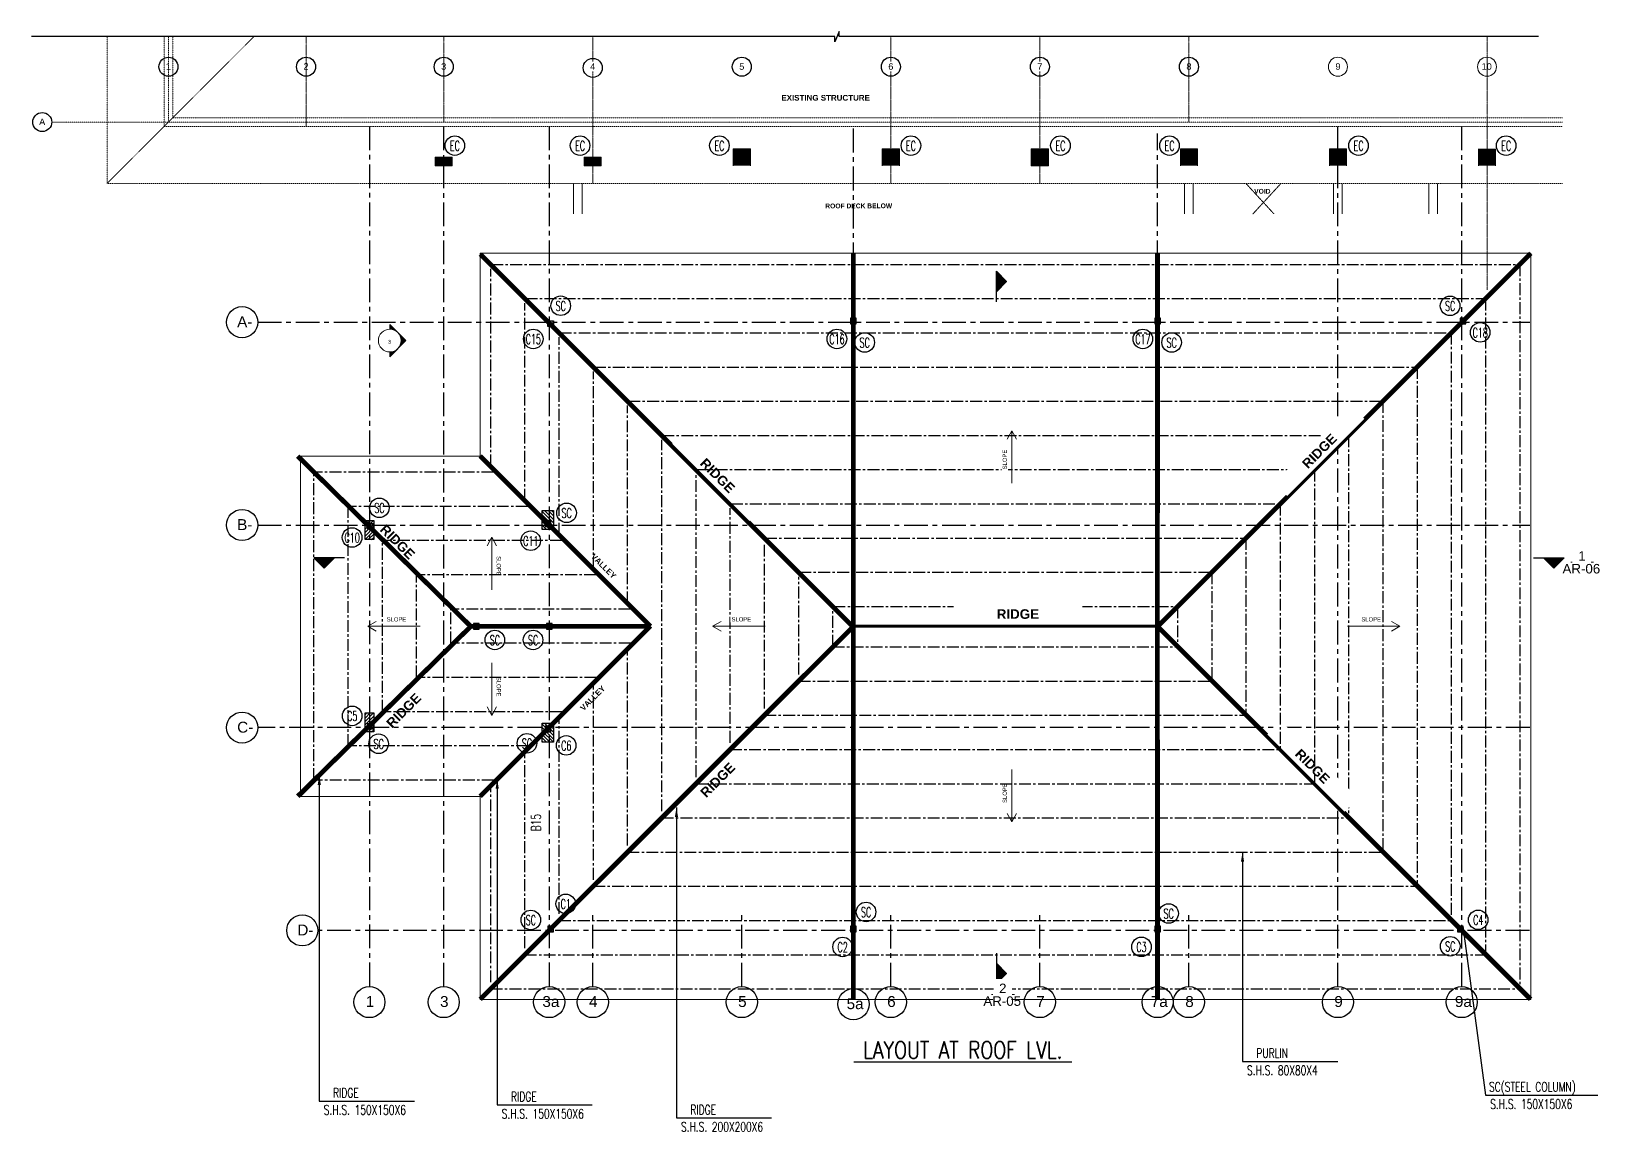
# Model space of a CAD drawing. Header units: millimetres. Extents: x 2659630 to 6742168, y -2425387 to -732288.
# Drawn here: x 3543377 to 3584625, y -1145138 to -1116192 of the extents above; entities that cross this region are included whole.
import ezdxf
from ezdxf.enums import TextEntityAlignment as Align

# ---------------------------------------------------------------- set-up
doc = ezdxf.new("R2010")
doc.units = ezdxf.units.MM
for name, pattern in [('CENTER', [2, 1.25, -0.25, 0.25, -0.25]), ('DASHED', [0.75, 0.5, -0.25]), ('Grid Line', [22.225, 12.7, -3.175, 3.175, -3.175]), ('Hidden', [7.14375, 4.7625, -2.38125])]:
    doc.linetypes.add(name, pattern=pattern)
for name, color, linetype, lineweight in [('A-AREA-IDEN', 2, 'Continuous', 9), ('A-DETL-THIN', 151, 'Continuous', 18), ('A-hatch', 253, 'Continuous', 0), ('A-OVERHEAD LINE', 31, 'Continuous', 9), ('A-RCC', 2, 'Continuous', 0), ('A-ROOF', 6, 'Continuous', 0), ('A-STRUCTURE ABOVE', 251, 'DASHED', 0), ('A-WALL', 113, 'Continuous', 9), ('G-ANNO-SYMB', 111, 'Continuous', 9), ('G-ANNO-TEXT', 231, 'Continuous', 9), ('S-GRID', 1, 'Continuous', 9), ('S-GRID-IDEN', 1, 'Continuous', 9)]:
    doc.layers.add(name, color=color, linetype=linetype, lineweight=lineweight)
for name, color, linetype in [('A-LINE 08', 8, 'Continuous'), ('S-BEAM NO', 3, 'Continuous'), ('S-BRECK LINE', 8, 'Continuous'), ('S-COLUMN', 1, 'Continuous'), ('S-COLUMN CIRCLE', 9, 'Continuous'), ('S-COLUMN HATCH', 8, 'Continuous'), ('S-COLUMN NO', 2, 'Continuous'), ('S-GRIDE CIRCLE', 8, 'Continuous'), ('S-GRIDE LINE', 8, 'CENTER'), ('S-GRIDE NO', 1, 'Continuous'), ('S-SECTION MARK', 1, 'Continuous'), ('S-TITIL', 6, 'Continuous')]:
    doc.layers.add(name, color=color, linetype=linetype)
doc.styles.add('Arial', font='arial.ttf', dxfattribs={"height": 123})
doc.styles.add('Arial_1', font='arial.ttf', dxfattribs={"height": 98.353293})
doc.styles.add('Arial_2', font='arial.ttf', dxfattribs={"height": 121.981135})
doc.styles.add('Arial_4', font='arial.ttf', dxfattribs={"height": 73.76497})
doc.styles.add('Arial_B', font='arialbd.ttf', dxfattribs={"height": 125.853552})
doc.styles.add('ROMANS', font='r.shx', dxfattribs={"width": 0.7})
doc.dimstyles.new('dim100', dxfattribs={"dimtxt": 250, "dimasz": 250, "dimexe": 200, "dimexo": 200, "dimgap": 100, "dimtad": 1, "dimdec": 0, "dimrnd": 1, "dimzin": 0, "dimdsep": 46, "dimtxsty": 'ROMANS', "dimcen": 0, "dimclrd": 5, "dimclre": 5, "dimclrt": 4, "dimadec": 0, "dimazin": 0, "dimtfac": 1, "dimtdec": 0, "dimtix": 1, "dimtofl": 0, "dimtmove": 2, "dimatfit": 3, "dimfxl": 1, "dimtolj": 1, "dimtzin": 0, "dimlwd": -1, "dimlwe": -1, "dimarcsym": 0})
pattern_1 = [(45, (3566922.528, -1215578.047), (15.2387667, -15.2387667), [])]
pattern_2 = [(315, (3566922.528, -1048172.942), (15.2387667, 15.2387667), [])]
pattern_3 = [(225, (3658021.036, -1128205.395), (15.2387667, -15.2387667), [])]
pattern_4 = [(315, (3476478.53, -1128205.395), (-15.2387667, -15.2387667), [])]

# ---------------------------------------------------------------- blocks, each defined once
blk = doc.blocks.new('Section - M_Section Head - Filled-1049-GROUND FLOOR PLAN-01')
at = {"layer": 'G-ANNO-SYMB'}
h = blk.add_hatch(color=256, dxfattribs=at)
edge = h.paths.add_edge_path(flags=0)
edge.add_line((-6, 8.49), (-6, 6))
edge.add_arc((-6, 0), 6, 90, 135)
edge.add_line((-10.24, 4.24), (-6, 8.49))
h = blk.add_hatch(color=256, dxfattribs=at)
edge = h.paths.add_edge_path(flags=0)
edge.add_line((-6, 8.49), (-1.76, 4.24))
edge.add_arc((-6, 0), 6, 45, 90)
edge.add_line((-6, 6), (-6, 8.49))
h = blk.add_hatch(color=256, dxfattribs=at)
edge = h.paths.add_edge_path(flags=0)
edge.add_line((-14.49, 0), (-10.24, 4.24))
edge.add_arc((-6, 0), 6, 135, 180)
edge.add_line((-12, 0), (-14.49, 0))
h = blk.add_hatch(color=256, dxfattribs=at)
edge = h.paths.add_edge_path(flags=0)
edge.add_line((2.49, 0), (0, 0))
edge.add_arc((-6, 0), 6, 360, 405)
edge.add_line((-1.76, 4.24), (2.49, 0))
for p, q in [((-6, 8.49), (-14.49, 0)), ((-6, 8.49), (-10.24, 4.24)), ((-6, 8.49), (2.49, 0)), ((-6, 6), (-6, 8.49)), ((-6, 8.49), (-6, 6)), ((-1.76, 4.24), (-6, 8.49)), ((-10.24, 4.24), (-14.49, 0)), ((-12, 0), (-14.49, 0)), ((-14.49, 0), (-12, 0)), ((2.49, 0), (-1.76, 4.24)), ((0, 0), (2.49, 0)), ((0, 0), (2.49, 0))]:
    blk.add_line(p, q, dxfattribs=at)
for start, end in [(360, 180), (135, 180), (180, 360), (90, 135), (45, 90), (360, 45)]:
    blk.add_arc((-6, 0), 6, start, end, dxfattribs=at)
blk = doc.blocks.new('Grid - M_Grid Head - Circle_02-314212-GROUND FLOOR PLAN_01')
at = {"layer": 'A-LINE 08'}
blk.add_circle((0, 0), 5, dxfattribs=at)

msp = doc.modelspace()

# ---------------------------------------------------------------- hatches: boundary and pattern name
at = {"layer": 'A-hatch', "true_color": 0x939598}
h = msp.add_hatch(dxfattribs=at)
h.set_pattern_fill('ANSI31', color=252, scale=5, angle=359.9997012)
h.set_pattern_definition([(44.99970117, (-4765437.322, -3231074.555), (-11.225261605, 11.225378697), [])])
h.paths.add_polyline_path([(3553997.428, -1119729.456), (3554447.428, -1119729.454), (3554447.429, -1119499.416), (3553997.429, -1119499.413)])
h = msp.add_hatch(dxfattribs=at)
h.set_pattern_fill('ANSI31', color=252, scale=5, angle=359.9997012)
h.set_pattern_definition([(44.99970117, (-4761517.336, -3231074.576), (-11.225261605, 11.225378697), [])])
h.paths.add_polyline_path([(3557917.413, -1119729.476), (3558367.413, -1119729.474), (3558367.414, -1119499.436), (3557917.414, -1119499.434)])
at = {"layer": 'S-COLUMN HATCH', "true_color": 0x939598}
h = msp.add_hatch(dxfattribs=at)
h.set_pattern_fill('ANSI31', color=252, scale=20, angle=270)
h.set_pattern_definition([(315, (2682182.355, -4779610.916), (44.9012806, 44.9012806), [])])
h.paths.add_polyline_path([(3556812.497, -1129294.192), (3556812.497, -1128794.193), (3557112.499, -1128794.193), (3557112.499, -1129294.192)])
h = msp.add_hatch(dxfattribs=at)
h.set_pattern_fill('ANSI31', color=252, scale=20, angle=180)
h.set_pattern_definition([(225, (-86010.536, -259364), (44.9012806, -44.9012806), [])])
h.paths.add_polyline_path([(3552152.499, -1129064.192), (3552382.486, -1129064.192), (3552382.479, -1129564.19), (3552152.493, -1129564.19)])
h = msp.add_hatch(dxfattribs=at)
h.set_pattern_fill('ANSI31', color=252, scale=20, angle=180)
h.set_pattern_definition([(225, (-86010.52, -264424), (44.9012806, -44.9012806), [])])
h.paths.add_polyline_path([(3552152.516, -1134124.193), (3552382.502, -1134124.193), (3552382.496, -1134624.19), (3552152.509, -1134624.19)])
h = msp.add_hatch(dxfattribs=at)
h.set_pattern_fill('ANSI31', color=252, scale=20, angle=270)
h.set_pattern_definition([(315, (2682182.37, -4785210.91), (44.9012806, 44.9012806), [])])
h.paths.add_polyline_path([(3556812.51, -1134894.186), (3556812.51, -1134394.187), (3557112.512, -1134394.187), (3557112.512, -1134894.186)])
at = {"layer": 'S-SECTION MARK', "ltscale": 5}
h = msp.add_hatch(dxfattribs=at)
h.set_pattern_fill('ANSI31', color=256, scale=172.406964, angle=270, style=0)
h.set_pattern_definition(pattern_2)
h.paths.add_polyline_path([(3569028.635, -1122770.083), (3568761.506, -1122498.217), (3568761.506, -1123041.948)])
h = msp.add_hatch(dxfattribs=at)
h.set_pattern_fill('ANSI31', color=256, scale=172.406964, angle=270, style=0)
h.set_pattern_definition(pattern_2)
h.paths.add_polyline_path([(3569028.635, -1122770.083), (3568761.506, -1122498.217), (3568761.506, -1123041.948)])
h = msp.add_hatch(dxfattribs=at)
h.set_pattern_fill('ANSI31', color=256, scale=172.406964, angle=270, style=0)
h.set_pattern_definition(pattern_2)
h.paths.add_polyline_path([(3569028.635, -1122770.083), (3568761.506, -1122498.217), (3568761.506, -1123041.948)])
h = msp.add_hatch(dxfattribs=at)
h.set_pattern_fill('ANSI31', color=256, scale=172.406964, angle=360, style=0)
h.set_pattern_definition(pattern_4)
h.paths.add_polyline_path([(3551075.67, -1130311.502), (3550803.805, -1130044.373), (3551347.535, -1130044.373)])
h = msp.add_hatch(dxfattribs=at)
h.set_pattern_fill('ANSI31', color=256, scale=172.406964, angle=360, style=0)
h.set_pattern_definition(pattern_4)
h.paths.add_polyline_path([(3551075.67, -1130311.502), (3550803.805, -1130044.373), (3551347.535, -1130044.373)])
h = msp.add_hatch(dxfattribs=at)
h.set_pattern_fill('ANSI31', color=256, scale=172.406964, angle=360, style=0)
h.set_pattern_definition(pattern_4)
h.paths.add_polyline_path([(3551075.67, -1130311.502), (3550803.805, -1130044.373), (3551347.535, -1130044.373)])
h = msp.add_hatch(dxfattribs=at)
h.set_pattern_fill('ANSI31', color=256, scale=172.406964, angle=180, style=0)
h.set_pattern_definition(pattern_3)
h.paths.add_polyline_path([(3583423.896, -1130311.502), (3583695.761, -1130044.373), (3583152.03, -1130044.373)])
h = msp.add_hatch(dxfattribs=at)
h.set_pattern_fill('ANSI31', color=256, scale=172.406964, angle=180, style=0)
h.set_pattern_definition(pattern_3)
h.paths.add_polyline_path([(3583423.896, -1130311.502), (3583695.761, -1130044.373), (3583152.03, -1130044.373)])
h = msp.add_hatch(dxfattribs=at)
h.set_pattern_fill('ANSI31', color=256, scale=172.406964, angle=180, style=0)
h.set_pattern_definition(pattern_3)
h.paths.add_polyline_path([(3583423.896, -1130311.502), (3583695.761, -1130044.373), (3583152.03, -1130044.373)])
h = msp.add_hatch(dxfattribs=at)
h.set_pattern_fill('ANSI31', color=256, scale=172.406964, angle=90, style=0)
h.set_pattern_definition(pattern_1)
h.paths.add_polyline_path([(3569028.635, -1140980.907), (3568761.506, -1141252.772), (3568761.506, -1140709.041)])
h = msp.add_hatch(dxfattribs=at)
h.set_pattern_fill('ANSI31', color=256, scale=172.406964, angle=90, style=0)
h.set_pattern_definition(pattern_1)
h.paths.add_polyline_path([(3569028.635, -1140980.907), (3568761.506, -1141252.772), (3568761.506, -1140709.041)])
h = msp.add_hatch(dxfattribs=at)
h.set_pattern_fill('ANSI31', color=256, scale=172.406964, angle=90, style=0)
h.set_pattern_definition(pattern_1)
h.paths.add_polyline_path([(3569028.635, -1140980.907), (3568761.506, -1141252.772), (3568761.506, -1140709.041)])

# ---------------------------------------------------------------- linework, layer by layer
at = {"layer": 'A-DETL-THIN'}
for p, q in [((3552223.61, -1131844.192), (3553603.61, -1131844.192)), ((3561294.791, -1131844.192), (3562674.791, -1131844.192)), ((3569162.549, -1136988.483), (3569162.549, -1135608.483))]:
    msp.add_line(p, q, dxfattribs=at)
for points in [[(3569286.175, -1126922.928), (3569162.549, -1126699.9), (3569038.923, -1126922.928)], [(3555362.722, -1129723.117), (3555486.349, -1129500.089), (3555609.975, -1129723.117)], [(3552446.638, -1131967.818), (3552223.61, -1131844.192), (3552446.638, -1131720.565)], [(3561517.819, -1131967.818), (3561294.791, -1131844.192), (3561517.819, -1131720.565)], [(3579148.922, -1131967.818), (3579371.95, -1131844.192), (3579148.922, -1131720.565)], [(3555362.722, -1133965.269), (3555486.349, -1134188.297), (3555609.975, -1133965.269)], [(3569286.175, -1136765.455), (3569162.549, -1136988.483), (3569038.923, -1136765.455)]]:
    msp.add_lwpolyline(points, dxfattribs=at)
at = {"layer": 'A-hatch', "color": 252, "true_color": 0x939598}
for points in [[(3561837.504, -1119729.415), (3561837.504, -1119279.415), (3562287.428, -1119729.417)], [(3562287.428, -1119729.417), (3561837.504, -1119279.415), (3562287.428, -1119279.417)], [(3565757.504, -1119729.435), (3565757.504, -1119279.435), (3566207.428, -1119729.437)], [(3566207.428, -1119729.437), (3565757.504, -1119279.435), (3566207.428, -1119279.437)], [(3569677.504, -1119729.456), (3569677.504, -1119279.455), (3570127.428, -1119729.458)], [(3570127.428, -1119729.458), (3569677.504, -1119279.455), (3570127.428, -1119279.458)], [(3573597.504, -1119729.476), (3573597.504, -1119279.476), (3574047.428, -1119729.478)], [(3574047.428, -1119729.478), (3573597.504, -1119279.476), (3574047.428, -1119279.478)], [(3577517.43, -1119729.496), (3577517.428, -1119729.496), (3577517.43, -1119279.496)], [(3577517.43, -1119729.496), (3577517.43, -1119279.496), (3577517.502, -1119729.496)], [(3577517.502, -1119729.496), (3577517.43, -1119279.496), (3577517.502, -1119279.496)], [(3577517.502, -1119729.496), (3577517.502, -1119279.496), (3577517.504, -1119729.496)], [(3577517.504, -1119729.496), (3577517.502, -1119279.496), (3577517.504, -1119279.496)], [(3577517.504, -1119729.496), (3577517.504, -1119279.496), (3577967.428, -1119729.499)], [(3577967.428, -1119729.499), (3577517.504, -1119279.496), (3577967.428, -1119279.499)], [(3577967.428, -1119729.499), (3577967.428, -1119279.499), (3577967.43, -1119279.499)], [(3581437.43, -1119729.517), (3581437.428, -1119729.517), (3581437.43, -1119279.521)], [(3581437.43, -1119729.517), (3581437.43, -1119279.521), (3581437.502, -1119729.517)], [(3581437.502, -1119729.517), (3581437.43, -1119279.521), (3581437.502, -1119279.521)], [(3581437.502, -1119729.517), (3581437.502, -1119279.521), (3581437.504, -1119729.517)], [(3581437.504, -1119729.517), (3581437.502, -1119279.521), (3581437.504, -1119279.521)], [(3581437.504, -1119729.517), (3581437.504, -1119279.521), (3581887.428, -1119729.519)], [(3581887.428, -1119729.519), (3581437.504, -1119279.521), (3581887.428, -1119279.523)], [(3581887.428, -1119729.519), (3581887.428, -1119279.523), (3581887.43, -1119279.523)]]:
    msp.add_solid(points, dxfattribs=at)
at = {"layer": 'A-OVERHEAD LINE', "linetype": 'Hidden'}
for p, q in [((3575321.275, -1120193.601), (3576058.975, -1120993.304)), ((3575505.994, -1120993.304), (3576243.706, -1120193.605))]:
    msp.add_line(p, q, dxfattribs=at)
at = {"layer": 'A-RCC'}
for p, q in [((3561837.43, -1119279.415), (3561837.428, -1119729.416)), ((3562287.43, -1119279.417), (3561837.43, -1119279.415)), ((3562287.428, -1119729.418), (3562287.43, -1119279.417)), ((3565757.43, -1119279.435), (3565757.428, -1119729.435)), ((3566207.43, -1119279.437), (3565757.43, -1119279.435)), ((3566207.428, -1119729.437), (3566207.43, -1119279.437)), ((3573597.43, -1119279.476), (3573597.428, -1119729.57)), ((3573597.43, -1119279.476), (3573597.428, -1119729.476)), ((3574047.43, -1119279.478), (3573597.43, -1119279.476)), ((3574047.43, -1119279.478), (3573597.43, -1119279.476)), ((3574047.428, -1119729.478), (3574047.43, -1119279.478)), ((3574047.428, -1119729.478), (3574047.43, -1119279.478)), ((3577517.43, -1119279.496), (3577517.428, -1119729.496)), ((3577967.43, -1119279.499), (3577517.43, -1119279.496)), ((3577967.428, -1119729.499), (3577967.43, -1119279.499)), ((3581437.428, -1119729.517), (3581437.43, -1119279.521)), ((3581887.43, -1119279.523), (3581887.428, -1119729.519)), ((3553997.414, -1119499.379), (3553997.413, -1119729.379)), ((3553997.413, -1119729.379), (3554447.413, -1119729.382)), ((3554447.414, -1119499.382), (3553997.414, -1119499.379)), ((3553997.429, -1119499.374), (3553997.428, -1119729.374)), ((3553997.428, -1119729.374), (3554447.428, -1119729.376)), ((3554447.429, -1119499.376), (3553997.429, -1119499.374)), ((3554447.413, -1119729.382), (3554447.414, -1119499.382)), ((3554447.428, -1119729.376), (3554447.429, -1119499.376)), ((3557917.414, -1119499.4), (3557917.413, -1119729.4)), ((3557917.413, -1119729.4), (3558367.413, -1119729.402)), ((3558367.414, -1119499.402), (3557917.414, -1119499.4)), ((3558367.413, -1119729.402), (3558367.414, -1119499.402))]:
    msp.add_line(p, q, dxfattribs=at)
msp.add_lwpolyline([(3570127.428, -1119729.458), (3570127.43, -1119279.458), (3569677.43, -1119279.455), (3569677.428, -1119729.552), (3570128.399, -1119729.441), (3569678.399, -1119729.439)], dxfattribs=at)
at = {"layer": 'A-ROOF'}
for p, q in [((3564997.512, -1131844.192), (3555182.511, -1122029.191)), ((3555182.511, -1122029.191), (3582812.511, -1122029.191)), ((3555182.511, -1122029.191), (3555182.511, -1127364.193)), ((3582812.511, -1141659.193), (3582812.511, -1122029.191)), ((3550452.511, -1127364.193), (3550452.511, -1136324.193)), ((3550452.511, -1127364.193), (3555182.511, -1127364.193)), ((3550452.511, -1136324.193), (3554932.511, -1131844.193)), ((3554932.511, -1131844.193), (3559662.511, -1131844.193)), ((3564997.512, -1131844.192), (3555182.511, -1141659.193)), ((3555182.511, -1136324.193), (3559662.511, -1131844.193)), ((3564999.047, -1131840.729), (3572999.045, -1131840.729)), ((3582812.511, -1141659.193), (3572997.51, -1131844.192)), ((3555182.511, -1136324.193), (3550452.511, -1136324.193)), ((3555182.511, -1136324.193), (3555182.511, -1141659.193)), ((3582812.511, -1141659.193), (3555182.511, -1141659.193))]:
    msp.add_line(p, q, dxfattribs=at)
at = {"layer": 'A-STRUCTURE ABOVE', "color": 252, "linetype": 'Hidden', "ltscale": 0.005, "true_color": 0x939598}
for p, q in [((3545367.445, -1116329.28), (3545367.425, -1120193.444)), ((3549231.645, -1116329.28), (3545367.432, -1120193.456)), ((3543913.827, -1118578.463), (3583645.444, -1118578.463)), ((3547097.436, -1118462.787), (3583645.444, -1118464.067)), ((3583645.444, -1118694.015), (3546867.435, -1118693.025)), ((3545367.425, -1120193.444), (3583645.444, -1120193.644))]:
    msp.add_line(p, q, dxfattribs=at)
at = {"layer": 'A-WALL', "color": 1}
msp.add_line((3554447.428, -1119729.472), (3554447.429, -1119499.414), dxfattribs=at)
at = {"layer": 'A-WALL'}
for p, q in [((3557632.509, -1120993.304, 0), (3557632.509, -1120193.508, 0)), ((3557862.509, -1120193.51, 0), (3557862.509, -1120993.304, 0)), ((3577627.426, -1120993.304), (3577627.426, -1120193.613)), ((3577857.274, -1120193.614), (3577857.273, -1120993.304)), ((3580132.509, -1120193.626, 0), (3580132.509, -1120993.304, 0)), ((3580362.509, -1120993.304, 0), (3580362.509, -1120193.627, 0))]:
    msp.add_line(p, q, dxfattribs=at)
for points in [[(3573707.391, -1120993.304), (3573707.381, -1120193.592)], [(3573937.52, -1120193.593), (3573937.529, -1120993.304)]]:
    msp.add_lwpolyline(points, dxfattribs=at)
at = {"layer": 'G-ANNO-SYMB'}
for p, q in [((3583865.029, -1130152.174), (3584465.029, -1130152.174)), ((3568632.626, -1141527.081), (3569232.626, -1141527.081))]:
    msp.add_line(p, q, dxfattribs=at)
at = {"layer": 'S-BRECK LINE'}
msp.add_lwpolyline([(3583017.889, -1116329.28), (3564622.317, -1116329.28), (3564622.317, -1116191.906), (3564509.501, -1116466.654), (3564509.501, -1116329.28), (3543377.156, -1116329.28)], dxfattribs=at)
at = {"layer": 'S-COLUMN', "color": 1}
for points in [[(3556812.497, -1129294.192), (3556812.497, -1128794.193), (3557112.499, -1128794.193), (3557112.499, -1129294.192)], [(3552152.499, -1129064.192), (3552382.486, -1129064.192), (3552382.479, -1129564.19), (3552152.493, -1129564.19)], [(3552152.518, -1134124.195), (3552382.504, -1134124.195), (3552382.498, -1134624.193), (3552152.511, -1134624.193)], [(3556812.511, -1134894.191), (3556812.511, -1134394.192), (3557112.514, -1134394.192), (3557112.514, -1134894.191)]]:
    msp.add_lwpolyline(points, close=True, dxfattribs=at)
at = {"layer": 'S-COLUMN CIRCLE'}
for centre in [(3554515.505, -1119197.118), (3554515.505, -1119197.118), (3557809.14, -1119197.118), (3557809.14, -1119197.118), (3561473.204, -1119197.118), (3561473.204, -1119197.118), (3566510.555, -1119197.118), (3566510.555, -1119197.118), (3570443.169, -1119197.118), (3570443.169, -1119197.118), (3573310.941, -1119197.118), (3573310.941, -1119197.118), (3578284.022, -1119197.118), (3578284.022, -1119197.118), (3582165.367, -1119197.118), (3582165.367, -1119197.118), (3557299.002, -1123410.813), (3580691.808, -1123413.077), (3581483.684, -1124111.117), (3556578.151, -1124283.6), (3564563.987, -1124283.6), (3565294.316, -1124376.329), (3572611.053, -1124283.6), (3573367.891, -1124376.329), (3552529.899, -1128726.768), (3557453.494, -1128859.925), (3551812.977, -1129507.198), (3556510.507, -1129592.523), (3555567.502, -1132203.14), (3556572.47, -1132203.14), (3551815.433, -1134200.772), (3552509.518, -1134934.036), (3556412.077, -1134921.904), (3557443.971, -1134976.476), (3557430.731, -1139144.305), (3565330.019, -1139359.291), (3573286.947, -1139398.676), (3556512.74, -1139568.467), (3581430.686, -1139565.462), (3564713.581, -1140278.926), (3572573.86, -1140277.704), (3580695.287, -1140261.112)]:
    msp.add_circle(centre, 257.143, dxfattribs=at)
at = {"layer": 'S-COLUMN NO', "ltscale": 2500}
msp.add_line((3552267.509, -1134262.585), (3552267.509, -1134736.114), dxfattribs=at)
for points in [[(3556959.132, -1123805.864), (3557109.132, -1123805.864), (3557109.132, -1123955.864), (3556959.132, -1123955.864)], [(3556965.132, -1123811.864), (3557103.132, -1123811.864), (3557103.132, -1123949.864), (3556965.132, -1123949.864)], [(3564922.926, -1123883.947), (3565072.926, -1123883.947), (3565072.926, -1123733.947), (3564922.926, -1123733.947)], [(3564928.926, -1123877.947), (3565066.926, -1123877.947), (3565066.926, -1123739.947), (3564928.926, -1123739.947)], [(3572922.993, -1123883.944), (3573072.993, -1123883.944), (3573072.993, -1123733.944), (3572922.993, -1123733.944)], [(3572928.993, -1123877.944), (3573066.993, -1123877.944), (3573066.993, -1123739.944), (3572928.993, -1123739.944)], [(3580957.937, -1123883.765), (3581107.937, -1123883.765), (3581107.937, -1123733.765), (3580957.937, -1123733.765)], [(3580963.937, -1123877.765), (3581101.937, -1123877.765), (3581101.937, -1123739.765), (3580963.937, -1123739.765)], [(3552227.28, -1129139.272), (3552377.28, -1129139.272), (3552377.28, -1129289.272), (3552227.28, -1129289.272)], [(3552233.28, -1129145.272), (3552371.28, -1129145.272), (3552371.28, -1129283.272), (3552233.28, -1129283.272)], [(3556887.923, -1129218.759), (3557037.923, -1129218.759), (3557037.923, -1129068.759), (3556887.923, -1129068.759)], [(3556893.923, -1129212.759), (3557031.923, -1129212.759), (3557031.923, -1129074.759), (3556893.923, -1129074.759)], [(3555004.466, -1131922.216), (3555154.466, -1131922.216), (3555154.466, -1131772.216), (3555004.466, -1131772.216)], [(3555004.466, -1131922.216), (3555154.466, -1131922.216), (3555154.466, -1131772.216), (3555004.466, -1131772.216)], [(3555010.466, -1131916.216), (3555148.466, -1131916.216), (3555148.466, -1131778.216), (3555010.466, -1131778.216)], [(3555010.466, -1131916.216), (3555148.466, -1131916.216), (3555148.466, -1131778.216), (3555010.466, -1131778.216)], [(3556922.509, -1131922.216), (3557072.509, -1131922.216), (3557072.509, -1131772.216), (3556922.509, -1131772.216)], [(3556922.509, -1131922.216), (3557072.509, -1131922.216), (3557072.509, -1131772.216), (3556922.509, -1131772.216)], [(3556928.509, -1131916.216), (3557066.509, -1131916.216), (3557066.509, -1131778.216), (3556928.509, -1131778.216)], [(3556928.509, -1131916.216), (3557066.509, -1131916.216), (3557066.509, -1131778.216), (3556928.509, -1131778.216)], [(3552227.28, -1134399.203), (3552377.28, -1134399.203), (3552377.28, -1134549.203), (3552227.28, -1134549.203)], [(3552233.28, -1134405.203), (3552371.28, -1134405.203), (3552371.28, -1134543.203), (3552233.28, -1134543.203)], [(3556887.498, -1134619.206), (3557037.498, -1134619.206), (3557037.498, -1134469.206), (3556887.498, -1134469.206)], [(3556893.498, -1134613.206), (3557031.498, -1134613.206), (3557031.498, -1134475.206), (3556893.498, -1134475.206)], [(3556959.132, -1139882.572), (3557109.132, -1139882.572), (3557109.132, -1139732.572), (3556959.132, -1139732.572)], [(3556965.132, -1139876.572), (3557103.132, -1139876.572), (3557103.132, -1139738.572), (3556965.132, -1139738.572)], [(3564924.053, -1139882.572), (3565074.053, -1139882.572), (3565074.053, -1139732.572), (3564924.053, -1139732.572)], [(3564930.053, -1139876.572), (3565068.053, -1139876.572), (3565068.053, -1139738.572), (3564930.053, -1139738.572)], [(3572924.116, -1139882.572), (3573074.116, -1139882.572), (3573074.116, -1139732.572), (3572924.116, -1139732.572)], [(3572930.116, -1139876.572), (3573068.116, -1139876.572), (3573068.116, -1139738.572), (3572930.116, -1139738.572)], [(3580885.891, -1139882.572), (3581035.891, -1139882.572), (3581035.891, -1139732.572), (3580885.891, -1139732.572)], [(3580891.891, -1139876.572), (3581029.891, -1139876.572), (3581029.891, -1139738.572), (3580891.891, -1139738.572)]]:
    msp.add_lwpolyline(points, close=True, dxfattribs=at)
at = {"layer": 'S-GRID', "linetype": 'Grid Line'}
for p, q in [((3558142.509, -1120193.511), (3558142.509, -1116329.28)), ((3565982.509, -1120193.552), (3565982.509, -1116329.28)), ((3569902.509, -1120193.572), (3569902.509, -1116329.28)), ((3581662.509, -1122988.277), (3581662.509, -1116329.28))]:
    msp.add_line(p, q, dxfattribs=at)
at = {"layer": 'S-GRID-IDEN'}
for centre in [(3577742.509, -1117121.874), (3581662.509, -1117121.874)]:
    msp.add_circle(centre, 250, dxfattribs=at)
at = {"layer": 'S-GRIDE CIRCLE'}
for centre in [(3548920.29, -1123844.123), (3548920.29, -1123844.123), (3548920.29, -1123844.123), (3548920.29, -1129179.125), (3548920.29, -1129179.125), (3548920.29, -1129179.125), (3548920.29, -1134509.125), (3548920.29, -1134509.125), (3548920.29, -1134509.125), (3550503.047, -1139844.191), (3550503.047, -1139844.191), (3550503.047, -1139844.191), (3552267.509, -1141729.751), (3552267.509, -1141729.751), (3552267.509, -1141729.751), (3554222.509, -1141729.751), (3554222.509, -1141729.751), (3554222.509, -1141729.751), (3556997.509, -1141729.751), (3556997.509, -1141729.751), (3556997.509, -1141729.751), (3558142.509, -1141729.751), (3558142.509, -1141729.751), (3558142.509, -1141729.751), (3562062.509, -1141729.751), (3562062.509, -1141729.751), (3562062.509, -1141729.751), (3565982.509, -1141729.751), (3565982.509, -1141729.751), (3565982.509, -1141729.751), (3569902.509, -1141729.751), (3569902.509, -1141729.751), (3569902.509, -1141729.751), (3572999.118, -1141729.751), (3572999.118, -1141729.751), (3572999.118, -1141729.751), (3573822.509, -1141729.751), (3573822.509, -1141729.751), (3573822.509, -1141729.751), (3577742.509, -1141729.751), (3577742.509, -1141729.751), (3577742.509, -1141729.751), (3580997.509, -1141729.751), (3580997.509, -1141729.751), (3580997.509, -1141729.751), (3564999.051, -1141785.423), (3564999.051, -1141785.423), (3564999.051, -1141785.423)]:
    msp.add_circle(centre, 409.836, dxfattribs=at)
at = {"layer": 'S-GRIDE LINE', "ltscale": 500}
for p, q in [((3552267.509, -1118690.736), (3552267.509, -1141319.915)), ((3554222.509, -1141319.915), (3554222.509, -1118690.736)), ((3556997.509, -1118690.736), (3556997.509, -1141319.915)), ((3564999.051, -1141375.587), (3564999.051, -1118690.736)), ((3572999.118, -1141319.915), (3572999.118, -1118879.895)), ((3577742.509, -1141319.915), (3577742.509, -1118690.736)), ((3580997.509, -1141319.915), (3580997.509, -1118690.736)), ((3549330.126, -1123844.189), (3582788.114, -1123844.189)), ((3549330.126, -1129179.191), (3582788.114, -1129179.191)), ((3558142.509, -1141319.915), (3558142.509, -1139319.915)), ((3562062.509, -1141319.915), (3562062.509, -1139319.915)), ((3565982.509, -1141319.915), (3565982.509, -1139319.915)), ((3569902.509, -1141319.915), (3569902.509, -1139319.915)), ((3573822.509, -1141319.915), (3573822.509, -1139319.915)), ((3582778.123, -1139844.191), (3550912.883, -1139844.191))]:
    msp.add_line(p, q, dxfattribs=at)
at = {"layer": 'S-GRIDE LINE', "color": 3, "ltscale": 250}
for p, q in [((3555472.893, -1122322.655), (3582515.964, -1122322.655)), ((3582523.61, -1122319.033), (3582523.61, -1141371.714)), ((3555460.29, -1127638.514), (3555460.29, -1122438.557)), ((3556360.29, -1128538.514), (3556360.29, -1123338.557)), ((3556372.893, -1123222.655), (3581615.964, -1123222.655)), ((3581623.61, -1123219.033), (3581623.61, -1140471.714)), ((3557260.29, -1129438.514), (3557260.29, -1124238.557)), ((3557272.893, -1124122.655), (3580715.964, -1124122.655)), ((3580723.61, -1124119.033), (3580723.61, -1139571.714)), ((3558160.29, -1130338.514), (3558160.29, -1125138.557)), ((3558172.893, -1125022.655), (3579815.964, -1125022.655)), ((3579823.61, -1125019.033), (3579823.61, -1138671.714)), ((3559060.29, -1131238.514), (3559060.29, -1126038.557)), ((3559072.893, -1125922.655), (3578915.964, -1125922.655)), ((3578923.61, -1125919.033), (3578923.61, -1137771.714)), ((3578023.61, -1126819.033), (3578023.61, -1136871.714)), ((3559960.29, -1136709.474), (3559960.29, -1126938.557)), ((3555530.628, -1127790.271), (3550807.555, -1127790.271)), ((3550810.09, -1135891.628), (3550810.09, -1127790.712)), ((3556430.628, -1128690.271), (3551707.555, -1128690.271)), ((3551710.09, -1134991.628), (3551710.09, -1128690.712)), ((3557330.628, -1129590.271), (3552607.555, -1129590.271)), ((3562660.29, -1134009.474), (3562660.29, -1129638.557)), ((3562672.893, -1129522.655), (3575315.964, -1129522.655)), ((3575323.61, -1129519.033), (3575323.61, -1134171.714)), ((3563560.29, -1133109.474), (3563560.29, -1130538.557)), ((3563572.893, -1130422.655), (3574415.964, -1130422.655)), ((3574423.61, -1130419.033), (3574423.61, -1133271.714)), ((3559130.628, -1131390.271), (3554407.555, -1131390.271)), ((3554410.09, -1132291.628), (3554410.09, -1131390.712)), ((3564460.29, -1132384.551), (3564460.29, -1131389.405)), ((3564472.893, -1131322.655), (3573515.964, -1131322.655)), ((3573523.61, -1131319.033), (3573523.61, -1132371.714)), ((3559137.555, -1132291.187), (3554407.555, -1132291.187)), ((3559060.29, -1137609.474), (3559060.29, -1132416.446)), ((3564454.063, -1132384.551), (3573510.988, -1132384.551)), ((3558160.29, -1138509.474), (3558160.29, -1133316.446)), ((3563554.063, -1133284.551), (3574410.988, -1133284.551)), ((3557337.555, -1134091.187), (3552607.555, -1134091.187)), ((3557260.29, -1139409.474), (3557260.29, -1134216.446)), ((3562654.063, -1134184.551), (3575310.988, -1134184.551)), ((3556437.555, -1134991.187), (3551707.555, -1134991.187)), ((3556360.29, -1140309.474), (3556360.29, -1135116.446)), ((3555537.555, -1135891.187), (3550807.555, -1135891.187)), ((3555460.29, -1141209.474), (3555460.29, -1136016.446)), ((3559054.063, -1137784.551), (3578910.988, -1137784.551)), ((3558154.063, -1138684.551), (3579810.988, -1138684.551)), ((3557254.063, -1139584.551), (3580710.988, -1139584.551)), ((3556354.063, -1140484.551), (3581610.988, -1140484.551)), ((3555454.063, -1141384.551), (3582510.988, -1141384.551))]:
    msp.add_line(p, q, dxfattribs=at)
at = {"layer": 'S-GRIDE LINE', "color": 6, "ltscale": 250, "const_width": 125}
for points in [[(3564999.051, -1131869.531), (3555184.05, -1122054.53)], [(3564995.966, -1131844.192), (3564997.512, -1122025.728)], [(3572994.425, -1131844.192), (3572995.971, -1122025.728)], [(3550384.013, -1127367.656), (3554932.511, -1131844.193)], [(3555182.511, -1127364.193), (3559662.511, -1131844.193)], [(3550384.013, -1136313.812), (3554932.511, -1131847.218)], [(3554929.046, -1131847.658), (3559662.511, -1131844.193)], [(3564997.505, -1131844.192), (3555182.504, -1141659.193)], [(3555182.511, -1136317.266), (3559662.511, -1131837.266)], [(3564995.966, -1131844.192), (3564997.512, -1141662.656)], [(3572994.425, -1131844.192), (3572995.971, -1141662.656)]]:
    msp.add_lwpolyline(points, dxfattribs=at)
at = {"layer": 'S-GRIDE LINE', "color": 6, "ltscale": 250}
for points in [[(3582814.119, -1122034.029, 125, 125, 0), (3573000.733, -1131847.415, 125, 125, 0)], [(3582809.426, -1141655.963, 125, 125, 0), (3572996.04, -1131842.577, 125, 125, 0)]]:
    msp.add_lwpolyline(points, format="xyseb", dxfattribs=at)
at = {"layer": 'S-GRIDE LINE', "color": 1, "ltscale": 250}
msp.add_lwpolyline([(3565048.785, -1131840.729, 75, 75, 0), (3572999.118, -1131840.296, 0, 0, 0)], format="xyseb", dxfattribs=at)
at = {"layer": 'S-SECTION MARK'}
for p, q in [((3568761.506, -1122498.217), (3569028.635, -1122770.083)), ((3568761.506, -1123311.075), (3568761.506, -1122498.217)), ((3568761.506, -1123311.075), (3568761.506, -1122498.217)), ((3568761.506, -1123311.075), (3568761.506, -1122498.217)), ((3568761.506, -1122498.217), (3569028.635, -1122770.083)), ((3568761.506, -1122498.217), (3569028.635, -1122770.083)), ((3568761.506, -1123041.948), (3569028.635, -1122770.083)), ((3568761.506, -1123041.948), (3569028.635, -1122770.083)), ((3568761.506, -1123041.948), (3569028.635, -1122770.083)), ((3551616.663, -1130044.373), (3550803.805, -1130044.373)), ((3551616.663, -1130044.373), (3550803.805, -1130044.373)), ((3551616.663, -1130044.373), (3550803.805, -1130044.373)), ((3550803.805, -1130044.373), (3551075.67, -1130311.502)), ((3551347.535, -1130044.373), (3551075.67, -1130311.502)), ((3551347.535, -1130044.373), (3551075.67, -1130311.502)), ((3551347.535, -1130044.373), (3551075.67, -1130311.502)), ((3582882.903, -1130044.373), (3583695.761, -1130044.373)), ((3582882.903, -1130044.373), (3583695.761, -1130044.373)), ((3582882.903, -1130044.373), (3583695.761, -1130044.373)), ((3583152.03, -1130044.373), (3583423.896, -1130311.502)), ((3583152.03, -1130044.373), (3583423.896, -1130311.502)), ((3583152.03, -1130044.373), (3583423.896, -1130311.502)), ((3583695.761, -1130044.373), (3583423.896, -1130311.502)), ((3568761.506, -1140439.914), (3568761.506, -1141252.772)), ((3568761.506, -1140439.914), (3568761.506, -1141252.772)), ((3568761.506, -1140439.914), (3568761.506, -1141252.772)), ((3568761.506, -1140709.041), (3569028.635, -1140980.907)), ((3568761.506, -1140709.041), (3569028.635, -1140980.907)), ((3568761.506, -1140709.041), (3569028.635, -1140980.907)), ((3568761.506, -1141252.772), (3569028.635, -1140980.907))]:
    msp.add_line(p, q, dxfattribs=at)

# ---------------------------------------------------------------- block references
at = {"layer": 'G-ANNO-SYMB', "xscale": -49.99999999999998, "yscale": 49.99999999999998, "zscale": 49.99999999999998, "rotation": 270}
msp.add_blockref('Section - M_Section Head - Filled-1049-GROUND FLOOR PLAN-01', (3552803.858, -1124026.138), dxfattribs=at)

# ---------------------------------------------------------------- texts
at = {"layer": 'A-AREA-IDEN', "insert": (3564267.051, -1117864.62), "char_height": 150, "width": 3285.24125, "attachment_point": 2, "line_spacing_factor": 0.938532, "style": 'Arial_B'}
msp.add_mtext('EXISTING STRUCTURE', dxfattribs=at)
at = {"layer": 'A-AREA-IDEN', "line_spacing_factor": 0.938532, "style": 'Arial_B'}
for s, insert, char_height, width, attachment_point, rotation in [('VOID', (3575753.19, -1120336.084), 125.8536, 1345.94379, 2, 0.1314106), ('ROOF DECK BELOW', (3565137.581, -1120720.386), 125.85355, 2314.45134, 2, 0.1314106), ('RIDGE', (3553096.339, -1129531.871), 251, 2621.36709, 2, 315), ('VALLEY', (3558483.772, -1130207.052), 150, 1566.55404, 2, 315), ('VALLEY', (3558192.864, -1133787.766), 150, 1566.55404, 8, 45), ('RIDGE', (3553262.066, -1134149.597), 251, 2621.36709, 8, 45)]:
    msp.add_mtext(s, dxfattribs=dict(at, insert=insert, char_height=char_height, width=width, attachment_point=attachment_point, rotation=rotation))
at = {"layer": 'G-ANNO-SYMB', "insert": (3552798.029, -1124408.074), "char_height": 98.353, "width": 91.19402, "attachment_point": 8, "line_spacing_factor": 0.938532, "style": 'Arial_1'}
msp.add_mtext('3', dxfattribs=at)
at = {"layer": 'S-BEAM NO', "style": 'ROMANS', "width": 0.7}
msp.add_text('B15', height=250, rotation=90, dxfattribs=at).set_placement((3556651.469, -1137009.542, 0), align=Align.MIDDLE_CENTER)
for s, height, p in [('PURLIN', 250, (3575596.578, -1143200.049, -38520.324)), ('S.H.S. 80X80X4', 250.00002, (3575351.339, -1143651.032, -38520.324)), ('SC(STEEL COLUMN)', 250.00002, (3581717.343, -1144086.302, -38520.324)), ('RIDGE', 250, (3551313.653, -1144242.076, -38520.324)), ('RIDGE', 250, (3555992.934, -1144341.752, -38520.324)), ('S.H.S. 150X150X6', 250.00002, (3551068.414, -1144693.059, -38520.324)), ('S.H.S. 150X150X6', 250.00002, (3555747.695, -1144792.735, -38520.324)), ('RIDGE', 250, (3560708.847, -1144687.413, -38520.324)), ('S.H.S. 150X150X6', 250.00002, (3581745.528, -1144537.285, -38520.324)), ('S.H.S. 200X200X6', 250.00002, (3560463.608, -1145138.396, -38520.324))]:
    msp.add_text(s, height=height, dxfattribs=at).set_placement(p)
at = {"layer": 'S-COLUMN NO', "style": 'ROMANS', "width": 0.6}
for s, p in [('EC', (3554516.873, -1119202.648, 0)), ('EC', (3554516.873, -1119202.648, 0)), ('EC', (3557810.508, -1119202.648, 0)), ('EC', (3557810.508, -1119202.648, 0)), ('EC', (3561474.572, -1119202.648, 0)), ('EC', (3561474.572, -1119202.648, 0)), ('EC', (3566511.924, -1119202.648, 0)), ('EC', (3566511.924, -1119202.648, 0)), ('EC', (3570444.537, -1119202.648, 0)), ('EC', (3570444.537, -1119202.648, 0)), ('EC', (3573312.309, -1119202.648, 0)), ('EC', (3573312.309, -1119202.648, 0)), ('EC', (3578285.391, -1119202.648, 0)), ('EC', (3578285.391, -1119202.648, 0)), ('EC', (3582166.735, -1119202.648, 0)), ('EC', (3582166.735, -1119202.648, 0)), ('SC', (3557300.371, -1123416.343, 0)), ('SC', (3580693.177, -1123418.607, 0)), ('C18', (3581485.052, -1124116.648, 0)), ('C15', (3556579.519, -1124289.131, 0)), ('C16', (3564565.355, -1124289.131, 0)), ('SC', (3565295.685, -1124381.86, 0)), ('C17', (3572612.422, -1124289.131, 0)), ('SC', (3573369.259, -1124381.86, 0)), ('SC', (3552531.267, -1128732.299, 0)), ('SC', (3557454.863, -1128865.455, 0)), ('C10', (3551814.345, -1129512.728, 0)), ('C11', (3556511.876, -1129598.054, 0)), ('SC', (3555568.87, -1132208.67, 0)), ('SC', (3556573.838, -1132208.67, 0)), ('C5', (3551816.802, -1134206.303, 0)), ('SC', (3552510.887, -1134939.567, 0)), ('SC', (3556413.446, -1134927.434, 0)), ('C6', (3557445.34, -1134982.006, 0)), ('C1', (3557432.1, -1139149.835, 0)), ('C1', (3557432.1, -1139149.835, 0)), ('C1', (3557432.1, -1139149.835, 0)), ('SC', (3565331.388, -1139364.822, 0)), ('SC', (3556514.108, -1139573.998, 0)), ('SC', (3573288.315, -1139404.207, 0)), ('C4', (3581432.055, -1139570.993, 0)), ('C2', (3564714.95, -1140284.457, 0)), ('C3', (3572575.229, -1140283.235, 0)), ('SC', (3580696.656, -1140266.642, 0))]:
    msp.add_text(s, height=257.1429, dxfattribs=at).set_placement(p, align=Align.MIDDLE_CENTER)
at = {"layer": 'S-GRID-IDEN', "style": 'Arial'}
for s, height, p in [('9', 172.118, (3577675.879, -1117202.587)), ('10', 172.1183, (3581521.384, -1117202.587))]:
    msp.add_text(s, height=height, dxfattribs=at).set_placement(p)
at = {"layer": 'S-GRID-IDEN', "char_height": 172.118, "width": 159.59215, "attachment_point": 2, "line_spacing_factor": 0.938532, "style": 'Arial_2', "bg_fill": 3, "box_fill_scale": 1.25, "bg_fill_color": 0, "bg_fill_transparency": 0}
for s, insert in [('2', (3550602.57, -1117027.889)), ('3', (3554222.448, -1117030.468)), ('5', (3562062.448, -1117030.468)), ('8', (3573822.448, -1117030.468))]:
    msp.add_mtext(s, dxfattribs=dict(at, insert=insert))
at = {"layer": 'S-GRIDE NO', "style": 'Arial'}
for s, height, p in [('A-', 287.9195, (3548789.465, -1123977.125)), ('B-', 287.9195, (3548789.465, -1129312.127)), ('C-', 287.9195, (3548789.465, -1134642.127)), ('D-', 287.9195, (3550372.222, -1139977.193)), ('1', 287.919, (3552170.828, -1141859.59)), ('1', 287.919, (3552170.828, -1141859.59)), ('1', 287.919, (3552170.828, -1141859.59)), ('3', 287.919, (3554125.828, -1141859.59)), ('3a', 287.9195, (3556817.838, -1141859.59)), ('4', 287.919, (3558045.828, -1141859.59)), ('5', 287.919, (3561965.828, -1141859.59)), ('5a', 287.9195, (3564819.38, -1141915.262)), ('6', 287.919, (3565885.828, -1141859.59)), ('7', 287.919, (3569805.828, -1141859.59)), ('7a', 287.9195, (3572819.447, -1141859.59)), ('8', 287.919, (3573725.828, -1141859.59)), ('9', 287.919, (3577645.828, -1141859.59)), ('9a', 287.9195, (3580817.838, -1141859.59))]:
    msp.add_text(s, height=height, dxfattribs=at).set_placement(p)
at = {"layer": 'S-TITIL', "lineweight": 30, "style": 'ROMANS', "width": 0.8}
msp.add_text('%%U LAYOUT AT ROOF LVL. ', height=450, dxfattribs=at).set_placement((3567875, -1142990.866), align=Align.MIDDLE_CENTER)

# ---------------------------------------------------------------- leaders
at = {"layer": 'S-COLUMN NO', "ltscale": 2500}
for points in [[(3550949.494, -1135764.479), (3550949.494, -1144333.721), (3553451.839, -1144333.721)], [(3555628.775, -1135864.156), (3555628.775, -1144433.397), (3558131.12, -1144433.397)], [(3575232.419, -1137784.551), (3575232.419, -1143291.694), (3577734.764, -1143291.694)], [(3581025.33, -1139731.02), (3581626.608, -1144177.947), (3584574.181, -1144177.947)]]:
    msp.add_leader(points, dimstyle='dim100', override={"dimgap": 100, "dimtad": 0}, dxfattribs=at)

# ---------------------------------------------------------------- next in the draw order: linework, layer by layer
at = {"layer": 'S-GRID', "linetype": 'Grid Line'}
for p, q in [((3550602.509, -1116329.28), (3550602.509, -1118693.472)), ((3554222.509, -1118578.463), (3554222.509, -1116329.28)), ((3573822.509, -1118578.463), (3573822.509, -1116329.28))]:
    msp.add_line(p, q, dxfattribs=at)
at = {"layer": 'S-GRID-IDEN'}
msp.add_circle((3573822.509, -1117121.874), 250, dxfattribs=at)

# ---------------------------------------------------------------- next in the draw order: block references
at = {"layer": 'S-GRID-IDEN', "xscale": 49.99999999999998, "yscale": 49.99999999999998, "zscale": 49.99999999999998, "rotation": 180}
msp.add_blockref('Grid - M_Grid Head - Circle_02-314212-GROUND FLOOR PLAN_01', (3550602.509, -1117121.874), dxfattribs=at)
at = {"layer": 'S-GRID-IDEN', "xscale": 49.99999999999998, "yscale": 49.99999999999998, "zscale": 49.99999999999998}
for p in [(3554222.509, -1117121.874), (3562062.509, -1117121.874), (3573822.509, -1117121.874)]:
    msp.add_blockref('Grid - M_Grid Head - Circle_02-314212-GROUND FLOOR PLAN_01', p, dxfattribs=at)

# ---------------------------------------------------------------- next in the draw order: texts
at = {"layer": 'A-AREA-IDEN', "char_height": 251, "width": 2621.36709, "line_spacing_factor": 0.938532, "style": 'Arial_B', "bg_fill": 2}
for insert, attachment_point, rotation in [((3561514.003, -1127791.523), 2, 315), ((3561519.934, -1135979.603), 8, 45)]:
    msp.add_mtext('RIDGE', dxfattribs=dict(at, insert=insert, attachment_point=attachment_point, rotation=rotation))
at = {"layer": 'A-AREA-IDEN', "insert": (3569323.513, -1131395.546), "char_height": 251.7071, "width": 3133.10807, "attachment_point": 2, "line_spacing_factor": 0.938532, "style": 'Arial_B', "bg_fill": 2}
msp.add_mtext('RIDGE', dxfattribs=at)
at = {"layer": 'G-ANNO-SYMB', "char_height": 250.389, "width": 232.16303, "attachment_point": 2, "line_spacing_factor": 0.938532, "style": 'Arial_1', "bg_fill": 2}
for s, insert in [('1', (3584159.2, -1129869.24)), ('2', (3568926.796, -1141244.147))]:
    msp.add_mtext(s, dxfattribs=dict(at, insert=insert))
at = {"layer": 'G-ANNO-TEXT', "color": 7, "char_height": 110.6475, "width": 614.25, "line_spacing_factor": 0.938532, "style": 'Arial_4', "bg_fill": 3, "box_fill_scale": 1.25, "bg_fill_color": 0, "bg_fill_transparency": 0}
for insert, attachment_point, rotation in [((3555725.099, -1129998.273), 1, 270), ((3555725.099, -1133690.113), 3, 270), ((3568923.798, -1136490.299), 1, 90)]:
    msp.add_mtext('SLOPE', dxfattribs=dict(at, insert=insert, attachment_point=attachment_point, rotation=rotation))
for insert, attachment_point in [((3552721.794, -1131605.441), 1), ((3578873.766, -1131605.441), 3)]:
    msp.add_mtext('SLOPE', dxfattribs=dict(at, insert=insert, attachment_point=attachment_point))
at = {"layer": 'S-GRID-IDEN', "style": 'Arial'}
msp.add_text('8', height=172.118, dxfattribs=at).set_placement((3573755.996, -1117202.587))
at = {"layer": 'S-GRID-IDEN', "char_height": 172.118, "attachment_point": 2, "line_spacing_factor": 0.938532, "style": 'Arial_2', "bg_fill": 3, "box_fill_scale": 1.25, "bg_fill_color": 0, "bg_fill_transparency": 0}
for s, insert, width in [('1', (3546982.57, -1117027.889), 159.59215), ('4', (3558142.448, -1117030.468), 159.59215), ('6', (3565982.448, -1117030.468), 159.59215), ('7', (3569902.448, -1117030.468), 159.59215), ('A', (3543662.537, -1118485.707), 191.0906)]:
    msp.add_mtext(s, dxfattribs=dict(at, insert=insert, width=width))

# ---------------------------------------------------------------- next in the draw order: linework, layer by layer
at = {"layer": 'A-DETL-THIN'}
for p, q in [((3555486.349, -1129500.089), (3555486.349, -1130880.089)), ((3579371.95, -1131844.192), (3577991.95, -1131844.192)), ((3555486.349, -1134188.297), (3555486.349, -1132808.297))]:
    msp.add_line(p, q, dxfattribs=at)
at = {"layer": 'A-ROOF'}
for p, q in [((3550452.511, -1127364.193), (3554932.511, -1131844.193)), ((3555182.511, -1127364.193), (3559662.511, -1131844.193))]:
    msp.add_line(p, q, dxfattribs=at)
at = {"layer": 'A-STRUCTURE ABOVE', "color": 252, "linetype": 'Hidden', "ltscale": 0.005, "true_color": 0x939598}
for p, q in [((3546867.435, -1118693.025), (3546867.447, -1116329.28)), ((3546982.509, -1116329.28), (3546982.509, -1118578.463)), ((3547097.436, -1118462.787), (3547097.447, -1116329.28))]:
    msp.add_line(p, q, dxfattribs=at)
at = {"layer": 'S-GRIDE LINE', "color": 3, "ltscale": 250}
for p, q in [((3559972.893, -1126822.655), (3578015.964, -1126822.655)), ((3560860.29, -1135809.474), (3560860.29, -1127838.557)), ((3560872.893, -1127722.655), (3577115.964, -1127722.655)), ((3561760.29, -1134909.474), (3561760.29, -1128738.557)), ((3561772.893, -1128622.655), (3576215.964, -1128622.655)), ((3552610.09, -1134091.628), (3552610.09, -1129590.712)), ((3558230.628, -1130490.271), (3553507.555, -1130490.271)), ((3553510.09, -1133191.628), (3553510.09, -1130490.712)), ((3558237.555, -1133191.187), (3553507.555, -1133191.187)), ((3561754.063, -1135084.551), (3576210.988, -1135084.551)), ((3560854.063, -1135984.551), (3577110.988, -1135984.551)), ((3559954.063, -1136884.551), (3578010.988, -1136884.551))]:
    msp.add_line(p, q, dxfattribs=at)
at = {"layer": 'S-GRIDE LINE', "ltscale": 500}
msp.add_line((3582785.436, -1134509.191), (3549330.126, -1134509.191), dxfattribs=at)

# ---------------------------------------------------------------- next in the draw order: block references
at = {"layer": 'S-GRID-IDEN', "xscale": 49.99999999999998, "yscale": 49.99999999999998, "zscale": 49.99999999999998}
for p, rotation in [((3546982.509, -1117121.874), 180), ((3543663.827, -1118578.463), 269.9999999999996)]:
    msp.add_blockref('Grid - M_Grid Head - Circle_02-314212-GROUND FLOOR PLAN_01', p, dxfattribs=dict(at, rotation=rotation))
for p in [(3558142.509, -1117152.399), (3565982.509, -1117121.874), (3569902.509, -1117121.874)]:
    msp.add_blockref('Grid - M_Grid Head - Circle_02-314212-GROUND FLOOR PLAN_01', p, dxfattribs=at)

# ---------------------------------------------------------------- next in the draw order: texts
at = {"layer": 'G-ANNO-SYMB', "char_height": 250.3892, "width": 232.16303, "attachment_point": 2, "line_spacing_factor": 0.938532, "style": 'Arial_1', "bg_fill": 2}
for s, insert in [('AR-06', (3584144.456, -1130203.463)), ('AR-05', (3568912.052, -1141578.37))]:
    msp.add_mtext(s, dxfattribs=dict(at, insert=insert))

# ---------------------------------------------------------------- next in the draw order: leaders
at = {"layer": 'S-COLUMN NO', "ltscale": 2500}
msp.add_leader([(3560344.688, -1136610.043), (3560344.688, -1144779.058), (3562847.033, -1144779.058)], dimstyle='dim100', override={"dimgap": 100, "dimtad": 0}, dxfattribs=at)

# ---------------------------------------------------------------- next in the draw order: texts
at = {"layer": 'A-AREA-IDEN', "char_height": 251, "width": 2621.36709, "line_spacing_factor": 0.938532, "style": 'Arial_B', "bg_fill": 2}
for insert, attachment_point, rotation in [((3577345.146, -1127326.128), 8, 45), ((3577163.106, -1135438.863), 2, 315)]:
    msp.add_mtext('RIDGE', dxfattribs=dict(at, insert=insert, attachment_point=attachment_point, rotation=rotation))
at = {"layer": 'G-ANNO-TEXT', "color": 7, "insert": (3568923.798, -1127198.084), "char_height": 110.6475, "width": 614.25, "attachment_point": 3, "rotation": 90, "line_spacing_factor": 0.938532, "style": 'Arial_4', "bg_fill": 3, "box_fill_scale": 1.25, "bg_fill_color": 0, "bg_fill_transparency": 0}
msp.add_mtext('SLOPE', dxfattribs=at)
at = {"layer": 'G-ANNO-TEXT', "color": 7, "insert": (3561792.975, -1131605.441), "char_height": 110.6475, "width": 614.25, "attachment_point": 1, "line_spacing_factor": 0.938532, "style": 'Arial_4', "bg_fill": 3, "box_fill_scale": 1.25, "bg_fill_color": 0, "bg_fill_transparency": 0}
msp.add_mtext('SLOPE', dxfattribs=at)

# ---------------------------------------------------------------- next in the draw order: linework, layer by layer
at = {"layer": 'A-DETL-THIN'}
msp.add_line((3569162.549, -1126699.9), (3569162.549, -1128079.9), dxfattribs=at)
at = {"layer": 'A-ROOF'}
msp.add_line((3582812.511, -1122029.191), (3572997.51, -1131844.192), dxfattribs=at)
at = {"layer": 'S-GRIDE LINE', "color": 3, "ltscale": 250}
for p, q in [((3577123.61, -1127719.033), (3577123.61, -1135971.714)), ((3576223.61, -1128619.033), (3576223.61, -1135071.714))]:
    msp.add_line(p, q, dxfattribs=at)

doc.saveas('drawing.dxf')
